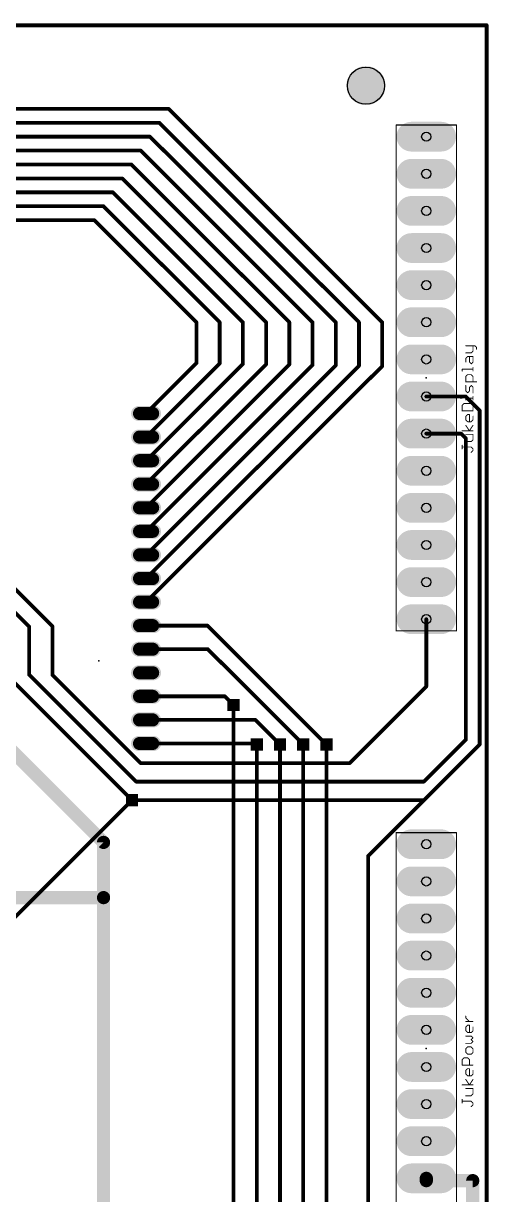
# Model space of a CAD drawing. Extents: x -67 to 67, y -99 to 99.
# Drawn here: x 16.9 to 67, y -27.5 to 98.7 of the extents above; entities that cross this region are included whole.
import ezdxf

# ---------------------------------------------------------------- set-up
doc = ezdxf.new("R2010")
doc.units = 0
for name, color, linetype in [('1', 22, 'CONTINUOUS'), ('16', 175, 'CONTINUOUS'), ('17', 82, 'CONTINUOUS'), ('18', 82, 'CONTINUOUS'), ('20', 7, 'CONTINUOUS'), ('21', 253, 'CONTINUOUS'), ('23', 7, 'CONTINUOUS'), ('29', 253, 'CONTINUOUS'), ('30', 253, 'CONTINUOUS'), ('44', 253, 'CONTINUOUS')]:
    doc.layers.add(name, color=color, linetype=linetype)

# ---------------------------------------------------------------- blocks, each defined once
blk = doc.blocks.new('LONGP100')
at = {"const_width": 1}
blk.add_lwpolyline([(-0.5, 0), (0.5, 0)], dxfattribs=at)
at = {"const_width": 0.5}
for points in [[(-0.5, 0.25, 1), (-0.5, -0.25)], [(0.5, -0.25, 1), (0.5, 0.25)]]:
    blk.add_lwpolyline(points, format="xyb", dxfattribs=at)
blk = doc.blocks.new('SQUAREV')
blk.add_solid([(-0.5, -0.5), (0.5, -0.5), (-0.5, 0.5), (0.5, 0.5)])

msp = doc.modelspace()

# ---------------------------------------------------------------- linework, layer by layer
at = {"layer": '1', "const_width": 0.4064}
for points in [[(39.5, 25.25), (39.5, -72.25)], [(42, 21), (42, -68)], [(44.5, 21), (44.5, -58.5)], [(47, 21), (47, -57)], [(49.5, 21), (49.5, -55.5)], [(13.81, 0.24), (28.57, 15)]]:
    msp.add_lwpolyline(points, dxfattribs=at)
at = {"layer": '1', "const_width": 0.2032}
for points in [[(39.6016, 25.25, 1), (39.3984, 25.25)], [(42.1016, 21, 1), (41.8984, 21)], [(44.6016, 21, 1), (44.3984, 21)], [(47.1016, 21, 1), (46.8984, 21)], [(49.6016, 21, 1), (49.3984, 21)], [(28.6418, 14.9282, 1), (28.4982, 15.0718)]]:
    msp.add_lwpolyline(points, format="xyb", dxfattribs=at)
at = {"layer": '16'}
for points, const_width in [([(-66.75, 98.5), (66.75, 98.5)], 0.4064), ([(-66.75, 98.5), (66.75, 98.5)], 0.4064), ([(66.75, 98.5), (66.75, -98.5)], 0.4064), ([(66.75, 98.5), (66.75, -98.5)], 0.4064), ([(-35, 89.5), (32.5, 89.5)], 0.4064), ([(32.5, 89.5), (55.5, 66.5)], 0.4064), ([(-35, 88), (31.5, 88)], 0.4064), ([(31.5, 88), (53, 66.5)], 0.4064), ([(-35, 86.5), (30.5, 86.5)], 0.4064), ([(30.5, 86.5), (50.5, 66.5)], 0.4064), ([(-35, 85), (29.5, 85)], 0.4064), ([(29.5, 85), (48, 66.5)], 0.4064), ([(-35, 83.5), (28.5, 83.5)], 0.4064), ([(28.5, 83.5), (45.5, 66.5)], 0.4064), ([(-35, 82), (27.5, 82)], 0.4064), ([(27.5, 82), (43, 66.5)], 0.4064), ([(-35, 80.5), (26.5, 80.5)], 0.4064), ([(26.5, 80.5), (40.5, 66.5)], 0.4064), ([(-35, 79), (25.5, 79)], 0.4064), ([(25.5, 79), (38, 66.5)], 0.4064), ([(-35, 77.5), (24.5, 77.5)], 0.4064), ([(24.5, 77.5), (35.5, 66.5)], 0.4064), ([(35.5, 66.5), (35.5, 62.09)], 0.4064), ([(38, 66.5), (38, 62.05)], 0.4064), ([(40.5, 66.5), (40.5, 62.01)], 0.4064), ([(43, 66.5), (43, 61.97)], 0.4064), ([(45.5, 66.5), (45.5, 61.93)], 0.4064), ([(48, 66.5), (48, 61.89)], 0.4064), ([(50.5, 66.5), (50.5, 61.85)], 0.4064), ([(53, 66.5), (53, 61.81)], 0.4064), ([(55.5, 66.5), (55.5, 61.77)], 0.4064), ([(35.5, 62.09), (30.08, 56.67)], 0.4064), ([(38, 62.05), (30.08, 54.13)], 0.4064), ([(40.5, 62.01), (30.08, 51.59)], 0.4064), ([(43, 61.97), (30.08, 49.05)], 0.4064), ([(45.5, 61.93), (30.08, 46.51)], 0.4064), ([(48, 61.89), (30.08, 43.97)], 0.4064), ([(50.5, 61.85), (30.08, 41.43)], 0.4064), ([(53, 61.81), (30.08, 38.89)], 0.4064), ([(55.5, 61.77), (30.08, 36.35)], 0.4064), ([(60.25, 58.5), (64.5, 58.5)], 0.4064), ([(64.5, 58.5), (66, 57)], 0.4064), ([(66, 57), (66, 21)], 0.4064), ([(60.25, 54.5), (64, 54.5)], 0.4064), ([(64, 54.5), (64.5, 54)], 0.4064), ([(64.5, 54), (64.5, 21.5)], 0.4064), ([(20, 33.73), (14.84, 38.89)], 0.4064), ([(17.5, 33.69), (14.84, 36.35)], 0.4064), ([(60.25, 27.25), (60.25, 34.5)], 0.4064), ([(17.5, 28.5), (17.5, 33.69)], 0.4064), ([(20, 28.5), (20, 33.73)], 0.4064), ([(30.08, 33.81), (36.69, 33.81)], 0.4064), ([(36.69, 33.81), (49.5, 21)], 0.4064), ([(30.08, 31.27), (36.73, 31.27)], 0.4064), ([(36.73, 31.27), (47, 21)], 0.4064), ([(28.57, 15), (14.84, 28.73)], 0.4064), ([(29, 17), (17.5, 28.5)], 0.4064), ([(29.5, 19), (20, 28.5)], 0.4064), ([(52, 19), (60.25, 27.25)], 0.4064), ([(30.08, 26.19), (38.56, 26.19)], 0.4064), ([(38.56, 26.19), (39.5, 25.25)], 0.4064), ([(30.08, 23.65), (41.85, 23.65)], 0.4064), ([(41.85, 23.65), (44.5, 21)], 0.4064), ([(25.5, 10.45), (14.84, 21.11)], 1.4224), ([(64.5, 21.5), (60, 17)], 0.4064), ([(30.08, 21.11), (41.89, 21.11)], 0.4064), ([(41.89, 21.11), (42, 21)], 0.4064), ([(66, 21), (60, 15)], 0.4064), ([(29.5, 19), (52, 19)], 0.4064), ([(60, 17), (29, 17)], 0.4064), ([(60, 15), (28.57, 15)], 0.4064), ([(60, 15), (54, 9)], 0.4064), ([(25.5, 4.5), (25.5, 10.45)], 1.4224), ([(54, 9), (54, -35)], 0.4064), ([(9, 4.5), (25.5, 4.5)], 1.4224), ([(25.5, -81.3), (25.5, 4.5)], 1.4224), ([(60.25, -26), (60.25, -25.75)], 1.4224), ([(65.25, -26), (60.25, -26)], 1.4224), ([(65.25, -95.75), (65.25, -26)], 1.4224)]:
    msp.add_lwpolyline(points, dxfattribs=dict(at, const_width=const_width))
for points, const_width in [([(66.8516, 98.5, 1), (66.6484, 98.5)], 0.2032), ([(66.8516, 98.5, 1), (66.6484, 98.5)], 0.2032), ([(66.75, 98.3984, 1), (66.75, 98.6016)], 0.2032), ([(66.75, 98.3984, 1), (66.75, 98.6016)], 0.2032), ([(32.5718, 89.5718, 1), (32.4282, 89.4282)], 0.2032), ([(32.5, 89.3984, 1), (32.5, 89.6016)], 0.2032), ([(31.5718, 88.0718, 1), (31.4282, 87.9282)], 0.2032), ([(31.5, 87.8984, 1), (31.5, 88.1016)], 0.2032), ([(30.5718, 86.5718, 1), (30.4282, 86.4282)], 0.2032), ([(30.5, 86.3984, 1), (30.5, 86.6016)], 0.2032), ([(29.5718, 85.0718, 1), (29.4282, 84.9282)], 0.2032), ([(29.5, 84.8984, 1), (29.5, 85.1016)], 0.2032), ([(28.5718, 83.5718, 1), (28.4282, 83.4282)], 0.2032), ([(28.5, 83.3984, 1), (28.5, 83.6016)], 0.2032), ([(27.5718, 82.0718, 1), (27.4282, 81.9282)], 0.2032), ([(27.5, 81.8984, 1), (27.5, 82.1016)], 0.2032), ([(26.5718, 80.5718, 1), (26.4282, 80.4282)], 0.2032), ([(26.5, 80.3984, 1), (26.5, 80.6016)], 0.2032), ([(25.5718, 79.0718, 1), (25.4282, 78.9282)], 0.2032), ([(25.5, 78.8984, 1), (25.5, 79.1016)], 0.2032), ([(24.5718, 77.5718, 1), (24.4282, 77.4282)], 0.2032), ([(24.5, 77.3984, 1), (24.5, 77.6016)], 0.2032), ([(35.6016, 66.5, 1), (35.3984, 66.5)], 0.2032), ([(35.4282, 66.4282, 1), (35.5718, 66.5718)], 0.2032), ([(38.1016, 66.5, 1), (37.8984, 66.5)], 0.2032), ([(37.9282, 66.4282, 1), (38.0718, 66.5718)], 0.2032), ([(40.6016, 66.5, 1), (40.3984, 66.5)], 0.2032), ([(40.4282, 66.4282, 1), (40.5718, 66.5718)], 0.2032), ([(43.1016, 66.5, 1), (42.8984, 66.5)], 0.2032), ([(42.9282, 66.4282, 1), (43.0718, 66.5718)], 0.2032), ([(45.6016, 66.5, 1), (45.3984, 66.5)], 0.2032), ([(45.4282, 66.4282, 1), (45.5718, 66.5718)], 0.2032), ([(48.1016, 66.5, 1), (47.8984, 66.5)], 0.2032), ([(47.9282, 66.4282, 1), (48.0718, 66.5718)], 0.2032), ([(50.6016, 66.5, 1), (50.3984, 66.5)], 0.2032), ([(50.4282, 66.4282, 1), (50.5718, 66.5718)], 0.2032), ([(53.1016, 66.5, 1), (52.8984, 66.5)], 0.2032), ([(52.9282, 66.4282, 1), (53.0718, 66.5718)], 0.2032), ([(55.6016, 66.5, 1), (55.3984, 66.5)], 0.2032), ([(55.4282, 66.4282, 1), (55.5718, 66.5718)], 0.2032), ([(35.3984, 62.09, 1), (35.6016, 62.09)], 0.2032), ([(35.5718, 62.0182, 1), (35.4282, 62.1618)], 0.2032), ([(37.8984, 62.05, 1), (38.1016, 62.05)], 0.2032), ([(38.0718, 61.9782, 1), (37.9282, 62.1218)], 0.2032), ([(40.3984, 62.01, 1), (40.6016, 62.01)], 0.2032), ([(40.5718, 61.9382, 1), (40.4282, 62.0818)], 0.2032), ([(42.8984, 61.97, 1), (43.1016, 61.97)], 0.2032), ([(43.0718, 61.8982, 1), (42.9282, 62.0418)], 0.2032), ([(45.3984, 61.93, 1), (45.6016, 61.93)], 0.2032), ([(45.5718, 61.8582, 1), (45.4282, 62.0018)], 0.2032), ([(47.8984, 61.89, 1), (48.1016, 61.89)], 0.2032), ([(48.0718, 61.8182, 1), (47.9282, 61.9618)], 0.2032), ([(50.3984, 61.85, 1), (50.6016, 61.85)], 0.2032), ([(50.5718, 61.7782, 1), (50.4282, 61.9218)], 0.2032), ([(52.8984, 61.81, 1), (53.1016, 61.81)], 0.2032), ([(53.0718, 61.7382, 1), (52.9282, 61.8818)], 0.2032), ([(55.3984, 61.77, 1), (55.6016, 61.77)], 0.2032), ([(55.5718, 61.6982, 1), (55.4282, 61.8418)], 0.2032), ([(60.25, 58.6016, 1), (60.25, 58.3984)], 0.2032), ([(64.5718, 58.5718, 1), (64.4282, 58.4282)], 0.2032), ([(64.5, 58.3984, 1), (64.5, 58.6016)], 0.2032), ([(30.0082, 56.7418, 1), (30.1518, 56.5982)], 0.2032), ([(66.1016, 57, 1), (65.8984, 57)], 0.2032), ([(65.9282, 56.9282, 1), (66.0718, 57.0718)], 0.2032), ([(30.0082, 54.2018, 1), (30.1518, 54.0582)], 0.2032), ([(60.25, 54.6016, 1), (60.25, 54.3984)], 0.2032), ([(64.0718, 54.5718, 1), (63.9282, 54.4282)], 0.2032), ([(64, 54.3984, 1), (64, 54.6016)], 0.2032), ([(64.6016, 54, 1), (64.3984, 54)], 0.2032), ([(64.4282, 53.9282, 1), (64.5718, 54.0718)], 0.2032), ([(30.0082, 51.6618, 1), (30.1518, 51.5182)], 0.2032), ([(30.0082, 49.1218, 1), (30.1518, 48.9782)], 0.2032), ([(30.0082, 46.5818, 1), (30.1518, 46.4382)], 0.2032), ([(30.0082, 44.0418, 1), (30.1518, 43.8982)], 0.2032), ([(30.0082, 41.5018, 1), (30.1518, 41.3582)], 0.2032), ([(30.0082, 38.9618, 1), (30.1518, 38.8182)], 0.2032), ([(30.0082, 36.4218, 1), (30.1518, 36.2782)], 0.2032), ([(60.3516, 34.5, 1), (60.1484, 34.5)], 0.2032), ([(17.6016, 33.69, 1), (17.3984, 33.69)], 0.2032), ([(17.4282, 33.6182, 1), (17.5718, 33.7618)], 0.2032), ([(20.1016, 33.73, 1), (19.8984, 33.73)], 0.2032), ([(19.9282, 33.6582, 1), (20.0718, 33.8018)], 0.2032), ([(30.08, 33.9116, 1), (30.08, 33.7084)], 0.2032), ([(36.7618, 33.8818, 1), (36.6182, 33.7382)], 0.2032), ([(36.69, 33.7084, 1), (36.69, 33.9116)], 0.2032), ([(30.08, 31.3716, 1), (30.08, 31.1684)], 0.2032), ([(36.8018, 31.3418, 1), (36.6582, 31.1982)], 0.2032), ([(36.73, 31.1684, 1), (36.73, 31.3716)], 0.2032), ([(17.3984, 28.5, 1), (17.6016, 28.5)], 0.2032), ([(17.5718, 28.5718, 1), (17.4282, 28.4282)], 0.2032), ([(19.8984, 28.5, 1), (20.1016, 28.5)], 0.2032), ([(20.0718, 28.5718, 1), (19.9282, 28.4282)], 0.2032), ([(60.1484, 27.25, 1), (60.3516, 27.25)], 0.2032), ([(60.3218, 27.1782, 1), (60.1782, 27.3218)], 0.2032), ([(30.08, 26.2916, 1), (30.08, 26.0884)], 0.2032), ([(38.6318, 26.2618, 1), (38.4882, 26.1182)], 0.2032), ([(38.56, 26.0884, 1), (38.56, 26.2916)], 0.2032), ([(39.4282, 25.1782, 1), (39.5718, 25.3218)], 0.2032), ([(30.08, 23.7516, 1), (30.08, 23.5484)], 0.2032), ([(41.9218, 23.7218, 1), (41.7782, 23.5782)], 0.2032), ([(41.85, 23.5484, 1), (41.85, 23.7516)], 0.2032), ([(64.3984, 21.5, 1), (64.6016, 21.5)], 0.2032), ([(64.5718, 21.4282, 1), (64.4282, 21.5718)], 0.2032), ([(30.08, 21.2116, 1), (30.08, 21.0084)], 0.2032), ([(41.9618, 21.1818, 1), (41.8182, 21.0382)], 0.2032), ([(41.89, 21.0084, 1), (41.89, 21.2116)], 0.2032), ([(41.9282, 20.9282, 1), (42.0718, 21.0718)], 0.2032), ([(44.4282, 20.9282, 1), (44.5718, 21.0718)], 0.2032), ([(46.9282, 20.9282, 1), (47.0718, 21.0718)], 0.2032), ([(49.4282, 20.9282, 1), (49.5718, 21.0718)], 0.2032), ([(65.8984, 21, 1), (66.1016, 21)], 0.2032), ([(66.0718, 20.9282, 1), (65.9282, 21.0718)], 0.2032), ([(29.5, 19.1016, 1), (29.5, 18.8984)], 0.2032), ([(29.4282, 18.9282, 1), (29.5718, 19.0718)], 0.2032), ([(51.9282, 19.0718, 1), (52.0718, 18.9282)], 0.2032), ([(52, 18.8984, 1), (52, 19.1016)], 0.2032), ([(29, 17.1016, 1), (29, 16.8984)], 0.2032), ([(28.9282, 16.9282, 1), (29.0718, 17.0718)], 0.2032), ([(59.9282, 17.0718, 1), (60.0718, 16.9282)], 0.2032), ([(60, 16.8984, 1), (60, 17.1016)], 0.2032), ([(28.57, 15.1016, 1), (28.57, 14.8984)], 0.2032), ([(28.4982, 14.9282, 1), (28.6418, 15.0718)], 0.2032), ([(59.9282, 15.0718, 1), (60.0718, 14.9282)], 0.2032), ([(60.0718, 14.9282, 1), (59.9282, 15.0718)], 0.2032), ([(60, 14.8984, 1), (60, 15.1016)], 0.2032), ([(25.8556, 10.45, 1), (25.1444, 10.45)], 0.7112), ([(25.2486, 10.1986, 1), (25.7514, 10.7014)], 0.7112), ([(54.1016, 9, 1), (53.8984, 9)], 0.2032), ([(53.9282, 9.0718, 1), (54.0718, 8.9282)], 0.2032), ([(25.8556, 4.5, 1), (25.1444, 4.5)], 0.7112), ([(25.5, 4.1444, 1), (25.5, 4.8556)], 0.7112), ([(25.1444, 4.5, 1), (25.8556, 4.5)], 0.7112), ([(60.6056, -25.75, 1), (59.8944, -25.75)], 0.7112), ([(60.25, -25.6444, 1), (60.25, -26.3556)], 0.7112), ([(59.8944, -26, 1), (60.6056, -26)], 0.7112), ([(65.6056, -26, 1), (64.8944, -26)], 0.7112), ([(65.25, -26.3556, 1), (65.25, -25.6444)], 0.7112)]:
    msp.add_lwpolyline(points, format="xyb", dxfattribs=dict(at, const_width=const_width))
at = {"layer": '20', "const_width": 0.4064}
for points in [[(66.75, 98.5), (-66.75, 98.5)], [(66.75, -98.5), (66.75, 98.5)]]:
    msp.add_lwpolyline(points, dxfattribs=at)
at = {"layer": '20', "const_width": 0.2032}
for points in [[(66.8516, 98.5, 1), (66.6484, 98.5)], [(66.75, 98.3984, 1), (66.75, 98.6016)]]:
    msp.add_lwpolyline(points, format="xyb", dxfattribs=at)
at = {"layer": '20'}
msp.add_circle((53.75, 92), 2, dxfattribs=at)
at = {"layer": '21'}
for points, const_width in [([(57, 87.7818, 1), (57, 87.7182)], 0.0635), ([(57.0318, 87.75, 1), (56.9682, 87.75)], 0.0635), ([(63.5318, 87.75, 1), (63.4682, 87.75)], 0.0635), ([(63.5, 87.7182, 1), (63.5, 87.7818)], 0.0635), ([(64.4996, 63.9964, 1), (64.4996, 63.9456)], 0.0508), ([(64.4996, 63.2168, 1), (64.4996, 63.166)], 0.0508), ([(65.0663, 63.2093, 1), (65.1023, 63.1734)], 0.0508), ([(65.0843, 63.166, 1), (65.0843, 63.2168)], 0.0508), ([(65.3046, 63.971, 1), (65.2538, 63.971)], 0.0508), ([(65.2538, 63.3863, 1), (65.3046, 63.3863)], 0.0508), ([(65.2972, 63.3683, 1), (65.2612, 63.4042)], 0.0508), ([(65.4921, 63.9889, 1), (65.4561, 63.953)], 0.0508), ([(65.4741, 63.9456, 1), (65.4741, 63.9964)], 0.0508), ([(65.6944, 63.7761, 1), (65.6436, 63.7761)], 0.0508), ([(65.6436, 63.5812, 1), (65.6944, 63.5812)], 0.0508), ([(65.651, 63.7581, 1), (65.687, 63.794)], 0.0508), ([(64.525, 62.6067, 1), (64.4742, 62.6067)], 0.0508), ([(64.4816, 62.6246, 1), (64.5176, 62.5887)], 0.0508), ([(64.4742, 62.2169, 1), (64.525, 62.2169)], 0.0508), ([(64.6945, 62.827, 1), (64.6945, 62.7762)], 0.0508), ([(64.7125, 62.7836, 1), (64.6765, 62.8195)], 0.0508), ([(64.9148, 62.8016, 1), (64.864, 62.8016)], 0.0508), ([(64.9074, 62.2348, 1), (64.8714, 62.1989)], 0.0508), ([(64.864, 62.2169, 1), (64.9148, 62.2169)], 0.0508), ([(65.0663, 62.0399, 1), (65.1023, 62.004)], 0.0508), ([(65.0663, 62.004, 1), (65.1023, 62.0399)], 0.0508), ([(65.3046, 62.8016, 1), (65.2538, 62.8016)], 0.0508), ([(65.2538, 62.2169, 1), (65.3046, 62.2169)], 0.0508), ([(65.2972, 62.1989, 1), (65.2612, 62.2348)], 0.0508), ([(65.2792, 62.7762, 1), (65.2792, 62.827)], 0.0508), ([(64.1352, 61.4373, 1), (64.0844, 61.4373)], 0.0508), ([(64.1098, 61.4627, 1), (64.1098, 61.4119)], 0.0508), ([(64.0844, 61.2424, 1), (64.1352, 61.2424)], 0.0508), ([(64.525, 60.6577, 1), (64.4742, 60.6577)], 0.0508), ([(64.4816, 60.6756, 1), (64.5176, 60.6397)], 0.0508), ([(64.6945, 60.878, 1), (64.6945, 60.8272)], 0.0508), ([(64.7125, 60.8346, 1), (64.6765, 60.8705)], 0.0508), ([(65.1023, 60.8705, 1), (65.0663, 60.8346)], 0.0508), ([(65.0843, 60.8272, 1), (65.0843, 60.878)], 0.0508), ([(65.3046, 61.6322, 1), (65.2538, 61.6322)], 0.0508), ([(65.2538, 61.2424, 1), (65.3046, 61.2424)], 0.0508), ([(65.3046, 60.6577, 1), (65.2538, 60.6577)], 0.0508), ([(65.2612, 60.6397, 1), (65.2972, 60.6756)], 0.0508), ([(65.2792, 61.4119, 1), (65.2792, 61.4627)], 0.0508), ([(57.0318, 60.5, 1), (56.9682, 60.5)], 0.0635), ([(56.9682, 60.5, 1), (57.0318, 60.5)], 0.0635), ([(63.5318, 60.5, 1), (63.4682, 60.5)], 0.0635), ([(63.4682, 60.5, 1), (63.5318, 60.5)], 0.0635), ([(64.4996, 60.0984, 1), (64.4996, 60.0476)], 0.0508), ([(64.4742, 60.073, 1), (64.525, 60.073)], 0.0508), ([(64.525, 59.6832, 1), (64.4742, 59.6832)], 0.0508), ([(64.9148, 59.4883, 1), (64.864, 59.4883)], 0.0508), ([(64.8714, 59.5062, 1), (64.9074, 59.4703)], 0.0508), ([(65.1023, 59.7011, 1), (65.0663, 59.6652)], 0.0508), ([(65.1023, 59.6652, 1), (65.0663, 59.7011)], 0.0508), ([(65.2538, 60.073, 1), (65.3046, 60.073)], 0.0508), ([(65.3046, 59.4883, 1), (65.2538, 59.4883)], 0.0508), ([(65.2612, 59.4703, 1), (65.2972, 59.5062)], 0.0508), ([(65.669, 60.0476, 1), (65.669, 60.0984)], 0.0508), ([(63.9149, 58.3443, 1), (63.9149, 58.2935)], 0.0508), ([(64.1098, 58.2935, 1), (64.1098, 58.3443)], 0.0508), ([(64.5176, 59.1164, 1), (64.4816, 59.0805)], 0.0508), ([(64.4742, 59.0985, 1), (64.525, 59.0985)], 0.0508), ([(64.525, 58.3189, 1), (64.4742, 58.3189)], 0.0508), ([(64.4996, 58.3443, 1), (64.4996, 58.2935)], 0.0508), ([(64.4742, 58.124, 1), (64.525, 58.124)], 0.0508), ([(64.6765, 58.9215, 1), (64.7125, 58.8856)], 0.0508), ([(64.6765, 58.8856, 1), (64.7125, 58.9215)], 0.0508), ([(64.864, 59.0985, 1), (64.9148, 59.0985)], 0.0508), ([(64.9074, 59.0805, 1), (64.8714, 59.1164)], 0.0508), ([(65.2538, 58.9036, 1), (65.3046, 58.9036)], 0.0508), ([(65.3046, 58.5138, 1), (65.2538, 58.5138)], 0.0508), ([(65.2538, 58.124, 1), (65.3046, 58.124)], 0.0508), ([(65.2792, 58.2935, 1), (65.2792, 58.3443)], 0.0508), ([(64.0918, 57.5573, 1), (64.1278, 57.5213)], 0.0508), ([(64.1352, 57.5393, 1), (64.0844, 57.5393)], 0.0508), ([(64.1098, 56.98, 1), (64.1098, 56.9292)], 0.0508), ([(64.0844, 56.9546, 1), (64.1352, 56.9546)], 0.0508), ([(64.3047, 57.7596, 1), (64.3047, 57.7088)], 0.0508), ([(64.3227, 57.7162, 1), (64.2867, 57.7522)], 0.0508), ([(65.1023, 57.7522, 1), (65.0663, 57.7162)], 0.0508), ([(65.0843, 57.7088, 1), (65.0843, 57.7596)], 0.0508), ([(65.3046, 57.5393, 1), (65.2538, 57.5393)], 0.0508), ([(65.2538, 56.9546, 1), (65.3046, 56.9546)], 0.0508), ([(65.2612, 57.5213, 1), (65.2972, 57.5573)], 0.0508), ([(65.2792, 56.9292, 1), (65.2792, 56.98)], 0.0508), ([(64.4816, 56.3879, 1), (64.5176, 56.3519)], 0.0508), ([(64.5176, 55.9981, 1), (64.4816, 55.9621)], 0.0508), ([(64.525, 56.3699, 1), (64.4742, 56.3699)], 0.0508), ([(64.4742, 55.9801, 1), (64.525, 55.9801)], 0.0508), ([(64.6945, 56.5902, 1), (64.6945, 56.5394)], 0.0508), ([(64.6945, 55.8106, 1), (64.6945, 55.7598)], 0.0508), ([(64.7125, 56.5468, 1), (64.6765, 56.5828)], 0.0508), ([(64.6765, 55.7672, 1), (64.7125, 55.8032)], 0.0508), ([(64.9148, 56.5648, 1), (64.864, 56.5648)], 0.0508), ([(64.864, 55.7852, 1), (64.9148, 55.7852)], 0.0508), ([(64.8894, 56.5394, 1), (64.8894, 56.5902)], 0.0508), ([(65.0663, 55.8032, 1), (65.1023, 55.7672)], 0.0508), ([(65.0843, 55.7598, 1), (65.0843, 55.8106)], 0.0508), ([(65.3046, 56.3699, 1), (65.2538, 56.3699)], 0.0508), ([(65.2538, 55.9801, 1), (65.3046, 55.9801)], 0.0508), ([(65.2972, 55.9621, 1), (65.2612, 55.9981)], 0.0508), ([(64.1098, 54.8361, 1), (64.1098, 54.7853)], 0.0508), ([(64.5207, 55.4095, 1), (64.4785, 55.3813)], 0.0508), ([(64.4996, 54.4463, 1), (64.4996, 54.3955)], 0.0508), ([(64.8683, 54.8248, 1), (64.9105, 54.7966)], 0.0508), ([(64.8683, 54.7966, 1), (64.9105, 54.8248)], 0.0508), ([(65.3046, 54.4209, 1), (65.2538, 54.4209)], 0.0508), ([(65.3003, 55.3813, 1), (65.2581, 55.4095)], 0.0508), ([(65.2792, 54.7853, 1), (65.2792, 54.8361)], 0.0508), ([(65.2792, 54.3955, 1), (65.2792, 54.4463)], 0.0508), ([(64.1352, 53.2515, 1), (64.0844, 53.2515)], 0.0508), ([(64.1098, 53.082, 1), (64.1098, 53.0312)], 0.0508), ([(64.4996, 53.6667, 1), (64.4996, 53.6159)], 0.0508), ([(65.0663, 53.6593, 1), (65.1023, 53.6233)], 0.0508), ([(65.1023, 53.0746, 1), (65.0663, 53.0386)], 0.0508), ([(65.0843, 53.6159, 1), (65.0843, 53.6667)], 0.0508), ([(65.0843, 53.0312, 1), (65.0843, 53.082)], 0.0508), ([(65.2538, 53.8362, 1), (65.3046, 53.8362)], 0.0508), ([(65.2972, 53.8182, 1), (65.2612, 53.8542)], 0.0508), ([(64.0844, 52.8617, 1), (64.1352, 52.8617)], 0.0508), ([(65.0663, 52.4899, 1), (65.1023, 52.4539)], 0.0508), ([(65.3046, 52.8617, 1), (65.2538, 52.8617)], 0.0508), ([(65.2538, 52.6668, 1), (65.3046, 52.6668)], 0.0508), ([(65.2612, 52.8437, 1), (65.2972, 52.8797)], 0.0508), ([(65.2972, 52.6488, 1), (65.2612, 52.6848)], 0.0508), ([(57, 33.2818, 1), (57, 33.2182)], 0.0635), ([(56.9682, 33.25, 1), (57.0318, 33.25)], 0.0635), ([(63.4682, 33.25, 1), (63.5318, 33.25)], 0.0635), ([(63.5, 33.2182, 1), (63.5, 33.2818)], 0.0635), ([(57, 11.5318, 1), (57, 11.4682)], 0.0635), ([(57.0318, 11.5, 1), (56.9682, 11.5)], 0.0635), ([(63.5318, 11.5, 1), (63.4682, 11.5)], 0.0635), ([(63.5, 11.4682, 1), (63.5, 11.5318)], 0.0635), ([(64.525, -8.279, 1), (64.4742, -8.279)], 0.0508), ([(64.5176, -8.456, 1), (64.4816, -8.4919)], 0.0508), ([(64.4742, -8.4739, 1), (64.525, -8.4739)], 0.0508), ([(64.4996, -8.8383, 1), (64.4996, -8.8891)], 0.0508), ([(64.8714, -8.8817, 1), (64.9074, -8.8458)], 0.0508), ([(65.2792, -8.8891, 1), (65.2792, -8.8383)], 0.0508), ([(64.525, -9.4484, 1), (64.4742, -9.4484)], 0.0508), ([(64.4816, -9.4305, 1), (64.5176, -9.4664)], 0.0508), ([(64.5176, -9.8203, 1), (64.4816, -9.8562)], 0.0508), ([(64.4742, -9.8382, 1), (64.525, -9.8382)], 0.0508), ([(64.6945, -9.2281, 1), (64.6945, -9.2789)], 0.0508), ([(64.6945, -10.0077, 1), (64.6945, -10.0585)], 0.0508), ([(64.7125, -9.2715, 1), (64.6765, -9.2356)], 0.0508), ([(64.6765, -10.0511, 1), (64.7125, -10.0152)], 0.0508), ([(64.9148, -9.2535, 1), (64.864, -9.2535)], 0.0508), ([(64.864, -10.0331, 1), (64.9148, -10.0331)], 0.0508), ([(64.8894, -9.2789, 1), (64.8894, -9.2281)], 0.0508), ([(65.0663, -10.0152, 1), (65.1023, -10.0511)], 0.0508), ([(65.0843, -10.0585, 1), (65.0843, -10.0077)], 0.0508), ([(65.3046, -9.4484, 1), (65.2538, -9.4484)], 0.0508), ([(65.2538, -9.8382, 1), (65.3046, -9.8382)], 0.0508), ([(65.2972, -9.8562, 1), (65.2612, -9.8203)], 0.0508), ([(64.4996, -10.3975, 1), (64.4996, -10.4483)], 0.0508), ([(64.4996, -11.1771, 1), (64.4996, -11.2279)], 0.0508), ([(65.1023, -10.405, 1), (65.0663, -10.4409)], 0.0508), ([(65.1023, -10.7948, 1), (65.0663, -10.8307)], 0.0508), ([(65.0663, -10.7948, 1), (65.1023, -10.8307)], 0.0508), ([(65.0663, -11.1846, 1), (65.1023, -11.2205)], 0.0508), ([(65.0843, -10.4483, 1), (65.0843, -10.3975)], 0.0508), ([(65.0843, -11.2279, 1), (65.0843, -11.1771)], 0.0508), ([(65.2972, -10.6358, 1), (65.2612, -10.5999)], 0.0508), ([(65.2612, -10.6358, 1), (65.2972, -10.5999)], 0.0508), ([(65.2972, -11.0256, 1), (65.2612, -10.9897)], 0.0508), ([(65.2612, -11.0256, 1), (65.2972, -10.9897)], 0.0508), ([(64.525, -11.7872, 1), (64.4742, -11.7872)], 0.0508), ([(64.4816, -11.7693, 1), (64.5176, -11.8052)], 0.0508), ([(64.5176, -12.1591, 1), (64.4816, -12.195)], 0.0508), ([(64.4742, -12.177, 1), (64.525, -12.177)], 0.0508), ([(64.6945, -11.5669, 1), (64.6945, -11.6177)], 0.0508), ([(64.6945, -12.3465, 1), (64.6945, -12.3973)], 0.0508), ([(64.7125, -11.6103, 1), (64.6765, -11.5744)], 0.0508), ([(64.6765, -12.3899, 1), (64.7125, -12.3539)], 0.0508), ([(65.0663, -12.3539, 1), (65.1023, -12.3899)], 0.0508), ([(65.1023, -11.5744, 1), (65.0663, -11.6103)], 0.0508), ([(65.0843, -11.6177, 1), (65.0843, -11.5669)], 0.0508), ([(65.0843, -12.3973, 1), (65.0843, -12.3465)], 0.0508), ([(65.3046, -11.7872, 1), (65.2538, -11.7872)], 0.0508), ([(65.2538, -12.177, 1), (65.3046, -12.177)], 0.0508), ([(65.2612, -11.8052, 1), (65.2972, -11.7693)], 0.0508), ([(65.2972, -12.195, 1), (65.2612, -12.1591)], 0.0508), ([(64.0918, -12.9386, 1), (64.1278, -12.9746)], 0.0508), ([(64.1352, -12.9566, 1), (64.0844, -12.9566)], 0.0508), ([(64.1098, -13.5159, 1), (64.1098, -13.5667)], 0.0508), ([(64.0844, -13.5413, 1), (64.1352, -13.5413)], 0.0508), ([(64.3047, -12.7363, 1), (64.3047, -12.7871)], 0.0508), ([(64.3227, -12.7797, 1), (64.2867, -12.7437)], 0.0508), ([(64.7125, -12.7437, 1), (64.6765, -12.7797)], 0.0508), ([(64.6945, -13.9057, 1), (64.6945, -13.9565)], 0.0508), ([(64.7125, -13.9491, 1), (64.6765, -13.9131)], 0.0508), ([(64.6945, -12.7871, 1), (64.6945, -12.7363)], 0.0508), ([(64.9148, -12.9566, 1), (64.864, -12.9566)], 0.0508), ([(64.864, -13.5413, 1), (64.9148, -13.5413)], 0.0508), ([(64.9148, -13.9311, 1), (64.864, -13.9311)], 0.0508), ([(64.8714, -12.9746, 1), (64.9074, -12.9386)], 0.0508), ([(64.8894, -13.9565, 1), (64.8894, -13.9057)], 0.0508), ([(65.2792, -13.5667, 1), (65.2792, -13.5159)], 0.0508), ([(64.4816, -14.108, 1), (64.5176, -14.144)], 0.0508), ([(64.5176, -14.4978, 1), (64.4816, -14.5338)], 0.0508), ([(64.525, -14.126, 1), (64.4742, -14.126)], 0.0508), ([(64.4742, -14.5158, 1), (64.525, -14.5158)], 0.0508), ([(64.5207, -15.0864, 1), (64.4785, -15.1146)], 0.0508), ([(64.6945, -14.6853, 1), (64.6945, -14.7361)], 0.0508), ([(64.6765, -14.7287, 1), (64.7125, -14.6927)], 0.0508), ([(64.864, -14.7107, 1), (64.9148, -14.7107)], 0.0508), ([(65.0663, -14.6927, 1), (65.1023, -14.7287)], 0.0508), ([(65.0843, -14.7361, 1), (65.0843, -14.6853)], 0.0508), ([(65.3046, -14.126, 1), (65.2538, -14.126)], 0.0508), ([(65.2538, -14.5158, 1), (65.3046, -14.5158)], 0.0508), ([(65.3003, -15.1146, 1), (65.2581, -15.0864)], 0.0508), ([(65.2972, -14.5338, 1), (65.2612, -14.4978)], 0.0508), ([(64.1098, -15.6598, 1), (64.1098, -15.7106)], 0.0508), ([(64.4996, -16.0496, 1), (64.4996, -16.1004)], 0.0508), ([(64.8683, -15.6711, 1), (64.9105, -15.6993)], 0.0508), ([(64.8683, -15.6993, 1), (64.9105, -15.6711)], 0.0508), ([(65.3046, -16.075, 1), (65.2538, -16.075)], 0.0508), ([(65.2792, -15.7106, 1), (65.2792, -15.6598)], 0.0508), ([(65.2792, -16.1004, 1), (65.2792, -16.0496)], 0.0508), ([(64.1352, -17.2444, 1), (64.0844, -17.2444)], 0.0508), ([(64.1098, -17.4139, 1), (64.1098, -17.4647)], 0.0508), ([(64.0844, -17.6342, 1), (64.1352, -17.6342)], 0.0508), ([(64.4996, -16.8292, 1), (64.4996, -16.88)], 0.0508), ([(65.0663, -16.8366, 1), (65.1023, -16.8726)], 0.0508), ([(65.1023, -17.4213, 1), (65.0663, -17.4573)], 0.0508), ([(65.0843, -16.88, 1), (65.0843, -16.8292)], 0.0508), ([(65.0843, -17.4647, 1), (65.0843, -17.4139)], 0.0508), ([(65.2538, -16.6597, 1), (65.3046, -16.6597)], 0.0508), ([(65.3046, -17.6342, 1), (65.2538, -17.6342)], 0.0508), ([(65.2972, -16.6777, 1), (65.2612, -16.6417)], 0.0508), ([(65.2612, -17.6522, 1), (65.2972, -17.6162)], 0.0508), ([(65.0663, -18.006, 1), (65.1023, -18.042)], 0.0508), ([(65.2538, -17.8291, 1), (65.3046, -17.8291)], 0.0508), ([(65.2972, -17.8471, 1), (65.2612, -17.8111)], 0.0508)]:
    msp.add_lwpolyline(points, format="xyb", dxfattribs=dict(at, const_width=const_width))
for points, const_width in [([(57, 60.5), (57, 87.75)], 0.127), ([(63.5, 87.75), (57, 87.75)], 0.127), ([(63.5, 60.5), (63.5, 87.75)], 0.127), ([(64.4996, 63.971), (65.4741, 63.971)], 0.1016), ([(64.4996, 63.1914), (65.0843, 63.1914)], 0.1016), ([(65.0843, 63.1914), (65.2792, 63.3863)], 0.1016), ([(65.2792, 63.3863), (65.2792, 63.971)], 0.1016), ([(65.4741, 63.971), (65.669, 63.7761)], 0.1016), ([(65.669, 63.7761), (65.669, 63.5812)], 0.1016), ([(64.4996, 62.6067), (64.6945, 62.8016)], 0.1016), ([(64.4996, 62.2169), (64.4996, 62.6067)], 0.1016), ([(64.6945, 62.8016), (65.2792, 62.8016)], 0.1016), ([(64.8894, 62.2169), (64.8894, 62.8016)], 0.1016), ([(65.0843, 62.022), (64.8894, 62.2169)], 0.1016), ([(65.2792, 62.2169), (65.0843, 62.022)], 0.1016), ([(65.2792, 62.8016), (65.2792, 62.2169)], 0.1016), ([(64.1098, 61.2424), (64.1098, 61.4373)], 0.1016), ([(64.1098, 61.4373), (65.2792, 61.4373)], 0.1016), ([(64.4996, 60.6577), (64.6945, 60.8526)], 0.1016), ([(64.4996, 60.073), (64.4996, 60.6577)], 0.1016), ([(64.6945, 60.8526), (65.0843, 60.8526)], 0.1016), ([(65.0843, 60.8526), (65.2792, 60.6577)], 0.1016), ([(65.2792, 61.2424), (65.2792, 61.6322)], 0.1016), ([(65.2792, 60.6577), (65.2792, 60.073)], 0.1016), ([(57, 60.5), (57, 33.25)], 0.127), ([(63.5, 60.5), (63.5, 33.25)], 0.127), ([(65.669, 60.073), (64.4996, 60.073)], 0.1016), ([(64.4996, 59.0985), (64.4996, 59.6832)], 0.1016), ([(65.0843, 59.6832), (64.8894, 59.4883)], 0.1016), ([(64.8894, 59.4883), (64.8894, 59.0985)], 0.1016), ([(65.2792, 59.4883), (65.0843, 59.6832)], 0.1016), ([(65.2792, 58.9036), (65.2792, 59.4883)], 0.1016), ([(63.9149, 58.3189), (64.1098, 58.3189)], 0.1016), ([(64.6945, 58.9036), (64.4996, 59.0985)], 0.1016), ([(64.4996, 58.124), (64.4996, 58.3189)], 0.1016), ([(64.4996, 58.3189), (65.2792, 58.3189)], 0.1016), ([(64.8894, 59.0985), (64.6945, 58.9036)], 0.1016), ([(65.2792, 58.124), (65.2792, 58.5138)], 0.1016), ([(64.3047, 57.7342), (64.1098, 57.5393)], 0.1016), ([(64.1098, 57.5393), (64.1098, 56.9546)], 0.1016), ([(64.1098, 56.9546), (65.2792, 56.9546)], 0.1016), ([(65.0843, 57.7342), (64.3047, 57.7342)], 0.1016), ([(65.2792, 57.5393), (65.0843, 57.7342)], 0.1016), ([(65.2792, 56.9546), (65.2792, 57.5393)], 0.1016), ([(64.4996, 56.3699), (64.6945, 56.5648)], 0.1016), ([(64.4996, 55.9801), (64.4996, 56.3699)], 0.1016), ([(64.6945, 55.7852), (64.4996, 55.9801)], 0.1016), ([(64.6945, 56.5648), (64.8894, 56.5648)], 0.1016), ([(65.0843, 55.7852), (64.6945, 55.7852)], 0.1016), ([(64.8894, 56.5648), (64.8894, 55.7852)], 0.1016), ([(65.2792, 55.9801), (65.0843, 55.7852)], 0.1016), ([(65.2792, 56.3699), (65.2792, 55.9801)], 0.1016), ([(65.2792, 54.8107), (64.1098, 54.8107)], 0.1016), ([(64.8894, 54.8107), (64.4996, 55.3954)], 0.1016), ([(65.2792, 54.4209), (64.4996, 54.4209)], 0.1016), ([(65.2792, 55.3954), (64.8894, 54.8107)], 0.1016), ([(65.2792, 53.8362), (65.2792, 54.4209)], 0.1016), ([(64.1098, 52.8617), (64.1098, 53.2515)], 0.1016), ([(65.0843, 53.0566), (64.1098, 53.0566)], 0.1016), ([(64.4996, 53.6413), (65.0843, 53.6413)], 0.1016), ([(65.0843, 53.6413), (65.2792, 53.8362)], 0.1016), ([(65.2792, 52.8617), (65.0843, 53.0566)], 0.1016), ([(65.0843, 52.4719), (65.2792, 52.6668)], 0.1016), ([(65.2792, 52.6668), (65.2792, 52.8617)], 0.1016), ([(57, 33.25), (63.5, 33.25)], 0.127), ([(57, -35), (57, 11.5)], 0.127), ([(57, 11.5), (63.5, 11.5)], 0.127), ([(63.5, 11.5), (63.5, -35)], 0.127), ([(64.4996, -8.4739), (64.4996, -8.279)], 0.1016), ([(64.8894, -8.8637), (64.4996, -8.4739)], 0.1016), ([(65.2792, -8.8637), (64.4996, -8.8637)], 0.1016), ([(64.4996, -9.4484), (64.6945, -9.2535)], 0.1016), ([(64.4996, -9.8382), (64.4996, -9.4484)], 0.1016), ([(64.6945, -10.0331), (64.4996, -9.8382)], 0.1016), ([(64.6945, -9.2535), (64.8894, -9.2535)], 0.1016), ([(65.0843, -10.0331), (64.6945, -10.0331)], 0.1016), ([(64.8894, -9.2535), (64.8894, -10.0331)], 0.1016), ([(65.2792, -9.8382), (65.0843, -10.0331)], 0.1016), ([(65.2792, -9.4484), (65.2792, -9.8382)], 0.1016), ([(65.0843, -10.4229), (64.4996, -10.4229)], 0.1016), ([(64.4996, -11.2025), (65.0843, -11.2025)], 0.1016), ([(65.2792, -10.6178), (65.0843, -10.4229)], 0.1016), ([(65.0843, -10.8127), (65.2792, -10.6178)], 0.1016), ([(65.2792, -11.0076), (65.0843, -10.8127)], 0.1016), ([(65.0843, -11.2025), (65.2792, -11.0076)], 0.1016), ([(64.6945, -11.5923), (64.4996, -11.7872)], 0.1016), ([(64.4996, -11.7872), (64.4996, -12.177)], 0.1016), ([(64.4996, -12.177), (64.6945, -12.3719)], 0.1016), ([(65.0843, -11.5923), (64.6945, -11.5923)], 0.1016), ([(64.6945, -12.3719), (65.0843, -12.3719)], 0.1016), ([(65.2792, -11.7872), (65.0843, -11.5923)], 0.1016), ([(65.0843, -12.3719), (65.2792, -12.177)], 0.1016), ([(65.2792, -12.177), (65.2792, -11.7872)], 0.1016), ([(64.1098, -12.9566), (64.3047, -12.7617)], 0.1016), ([(64.1098, -13.5413), (64.1098, -12.9566)], 0.1016), ([(65.2792, -13.5413), (64.1098, -13.5413)], 0.1016), ([(64.3047, -12.7617), (64.6945, -12.7617)], 0.1016), ([(64.4996, -14.126), (64.6945, -13.9311)], 0.1016), ([(64.6945, -12.7617), (64.8894, -12.9566)], 0.1016), ([(64.6945, -13.9311), (64.8894, -13.9311)], 0.1016), ([(64.8894, -12.9566), (64.8894, -13.5413)], 0.1016), ([(64.8894, -13.9311), (64.8894, -14.7107)], 0.1016), ([(64.4996, -14.5158), (64.4996, -14.126)], 0.1016), ([(64.6945, -14.7107), (64.4996, -14.5158)], 0.1016), ([(64.8894, -15.6852), (64.4996, -15.1005)], 0.1016), ([(65.0843, -14.7107), (64.6945, -14.7107)], 0.1016), ([(65.2792, -15.1005), (64.8894, -15.6852)], 0.1016), ([(65.2792, -14.5158), (65.0843, -14.7107)], 0.1016), ([(65.2792, -14.126), (65.2792, -14.5158)], 0.1016), ([(65.2792, -15.6852), (64.1098, -15.6852)], 0.1016), ([(65.2792, -16.075), (64.4996, -16.075)], 0.1016), ([(65.2792, -16.6597), (65.2792, -16.075)], 0.1016), ([(64.1098, -17.6342), (64.1098, -17.2444)], 0.1016), ([(65.0843, -17.4393), (64.1098, -17.4393)], 0.1016), ([(64.4996, -16.8546), (65.0843, -16.8546)], 0.1016), ([(65.0843, -16.8546), (65.2792, -16.6597)], 0.1016), ([(65.2792, -17.6342), (65.0843, -17.4393)], 0.1016), ([(65.2792, -17.8291), (65.2792, -17.6342)], 0.1016), ([(65.0843, -18.024), (65.2792, -17.8291)], 0.1016)]:
    msp.add_lwpolyline(points, dxfattribs=dict(at, const_width=const_width))
at = {"layer": '23'}
for p in [(60.25, 60.5), (25, 30), (60.25, -11.75)]:
    msp.add_point(p, dxfattribs=at)
at = {"layer": '29', "const_width": 2.1016}
msp.add_lwpolyline([(53.75, 90.9492, 1), (53.75, 93.0508, 1), (53.75, 90.9492)], format="xyb", dxfattribs=at)
at = {"layer": '30', "const_width": 2.1016}
msp.add_lwpolyline([(53.75, 90.9492, 1), (53.75, 93.0508, 1), (53.75, 90.9492)], format="xyb", dxfattribs=at)
at = {"layer": '44'}
for centre, radius in [((60.25, 86.5), 0.5), ((60.25, 82.5), 0.5), ((60.25, 78.5), 0.5), ((60.25, 74.5), 0.5), ((60.25, 70.5), 0.5), ((60.25, 66.5), 0.5), ((60.25, 62.5), 0.5), ((60.25, 58.5), 0.5), ((30.08, 56.67), 0.4), ((30.08, 54.13), 0.4), ((60.25, 54.5), 0.5), ((30.08, 51.59), 0.4), ((60.25, 50.5), 0.5), ((30.08, 49.05), 0.4), ((30.08, 46.51), 0.4), ((60.25, 46.5), 0.5), ((30.08, 43.97), 0.4), ((60.25, 42.5), 0.5), ((30.08, 41.43), 0.4), ((30.08, 38.89), 0.4), ((60.25, 38.5), 0.5), ((30.08, 36.35), 0.4), ((30.08, 33.81), 0.4), ((60.25, 34.5), 0.5), ((30.08, 31.27), 0.4), ((30.08, 28.73), 0.4), ((30.08, 26.19), 0.4), ((39.5, 25.25), 0.3), ((30.08, 23.65), 0.4), ((30.08, 21.11), 0.4), ((42, 21), 0.3), ((44.5, 21), 0.3), ((47, 21), 0.3), ((49.5, 21), 0.3), ((28.57, 15), 0.3), ((60.25, 10.25), 0.5), ((60.25, 6.25), 0.5), ((60.25, 2.25), 0.5), ((60.25, -1.75), 0.5), ((60.25, -5.75), 0.5), ((60.25, -9.75), 0.5), ((60.25, -13.75), 0.5), ((60.25, -17.75), 0.5), ((60.25, -21.75), 0.5), ((60.25, -25.75), 0.5)]:
    msp.add_circle(centre, radius, dxfattribs=at)

# ---------------------------------------------------------------- block references
at = {"layer": '17'}
for p, xscale, yscale in [((60.25, 86.5), 3, 3), ((60.25, 86.5), 3, 3), ((60.25, 82.5), 3, 3), ((60.25, 82.5), 3, 3), ((60.25, 78.5), 3, 3), ((60.25, 78.5), 3, 3), ((60.25, 74.5), 3, 3), ((60.25, 74.5), 3, 3), ((60.25, 70.5), 3, 3), ((60.25, 70.5), 3, 3), ((60.25, 66.5), 3, 3), ((60.25, 66.5), 3, 3), ((60.25, 62.5), 3, 3), ((60.25, 62.5), 3, 3), ((60.25, 58.5), 3, 3), ((60.25, 58.5), 3, 3), ((30.08, 56.67), 1.4096, 1.4096), ((30.08, 56.67), 1.4096, 1.4096), ((60.25, 54.5), 3, 3), ((60.25, 54.5), 3, 3), ((30.08, 54.13), 1.4096, 1.4096), ((30.08, 54.13), 1.4096, 1.4096), ((30.08, 51.59), 1.4096, 1.4096), ((30.08, 51.59), 1.4096, 1.4096), ((60.25, 50.5), 3, 3), ((60.25, 50.5), 3, 3), ((30.08, 49.05), 1.4096, 1.4096), ((30.08, 49.05), 1.4096, 1.4096), ((60.25, 46.5), 3, 3), ((60.25, 46.5), 3, 3), ((30.08, 46.51), 1.4096, 1.4096), ((30.08, 46.51), 1.4096, 1.4096), ((30.08, 43.97), 1.4096, 1.4096), ((30.08, 43.97), 1.4096, 1.4096), ((60.25, 42.5), 3, 3), ((60.25, 42.5), 3, 3), ((30.08, 41.43), 1.4096, 1.4096), ((30.08, 41.43), 1.4096, 1.4096), ((30.08, 38.89), 1.4096, 1.4096), ((30.08, 38.89), 1.4096, 1.4096), ((60.25, 38.5), 3, 3), ((60.25, 38.5), 3, 3), ((30.08, 36.35), 1.4096, 1.4096), ((30.08, 36.35), 1.4096, 1.4096), ((60.25, 34.5), 3, 3), ((60.25, 34.5), 3, 3), ((30.08, 33.81), 1.4096, 1.4096), ((30.08, 33.81), 1.4096, 1.4096), ((30.08, 31.27), 1.4096, 1.4096), ((30.08, 31.27), 1.4096, 1.4096), ((30.08, 28.73), 1.4096, 1.4096), ((30.08, 28.73), 1.4096, 1.4096), ((30.08, 26.19), 1.4096, 1.4096), ((30.08, 26.19), 1.4096, 1.4096), ((30.08, 23.65), 1.4096, 1.4096), ((30.08, 23.65), 1.4096, 1.4096), ((30.08, 21.11), 1.4096, 1.4096), ((30.08, 21.11), 1.4096, 1.4096), ((60.25, 10.25), 3, 3), ((60.25, 10.25), 3, 3), ((60.25, 6.25), 3, 3), ((60.25, 6.25), 3, 3), ((60.25, 2.25), 3, 3), ((60.25, 2.25), 3, 3), ((60.25, -1.75), 3, 3), ((60.25, -1.75), 3, 3), ((60.25, -5.75), 3, 3), ((60.25, -5.75), 3, 3), ((60.25, -9.75), 3, 3), ((60.25, -9.75), 3, 3), ((60.25, -13.75), 3, 3), ((60.25, -13.75), 3, 3), ((60.25, -17.75), 3, 3), ((60.25, -17.75), 3, 3), ((60.25, -21.75), 3, 3), ((60.25, -21.75), 3, 3), ((60.25, -25.75), 3, 3), ((60.25, -25.75), 3, 3)]:
    msp.add_blockref('LONGP100', p, dxfattribs=dict(at, xscale=xscale, yscale=yscale))
at = {"layer": '18', "xscale": 1.108, "yscale": 1.108}
for p in [(39.5, 25.25), (39.5, 25.25), (42, 21), (42, 21), (44.5, 21), (44.5, 21), (47, 21), (47, 21), (49.5, 21), (49.5, 21), (28.57, 15), (28.57, 15)]:
    msp.add_blockref('SQUAREV', p, dxfattribs=at)
at = {"layer": '29'}
for name, p, xscale, yscale in [('LONGP100', (60.25, 86.5), 3.2032, 3.2032), ('LONGP100', (60.25, 82.5), 3.2032, 3.2032), ('LONGP100', (60.25, 78.5), 3.2032, 3.2032), ('LONGP100', (60.25, 74.5), 3.2032, 3.2032), ('LONGP100', (60.25, 70.5), 3.2032, 3.2032), ('LONGP100', (60.25, 66.5), 3.2032, 3.2032), ('LONGP100', (60.25, 62.5), 3.2032, 3.2032), ('LONGP100', (60.25, 58.5), 3.2032, 3.2032), ('LONGP100', (30.08, 56.67), 1.6128, 1.6128), ('LONGP100', (60.25, 54.5), 3.2032, 3.2032), ('LONGP100', (30.08, 54.13), 1.6128, 1.6128), ('LONGP100', (30.08, 51.59), 1.6128, 1.6128), ('LONGP100', (60.25, 50.5), 3.2032, 3.2032), ('LONGP100', (30.08, 49.05), 1.6128, 1.6128), ('LONGP100', (60.25, 46.5), 3.2032, 3.2032), ('LONGP100', (30.08, 46.51), 1.6128, 1.6128), ('LONGP100', (30.08, 43.97), 1.6128, 1.6128), ('LONGP100', (60.25, 42.5), 3.2032, 3.2032), ('LONGP100', (30.08, 41.43), 1.6128, 1.6128), ('LONGP100', (30.08, 38.89), 1.6128, 1.6128), ('LONGP100', (60.25, 38.5), 3.2032, 3.2032), ('LONGP100', (30.08, 36.35), 1.6128, 1.6128), ('LONGP100', (60.25, 34.5), 3.2032, 3.2032), ('LONGP100', (30.08, 33.81), 1.6128, 1.6128), ('LONGP100', (30.08, 31.27), 1.6128, 1.6128), ('LONGP100', (30.08, 28.73), 1.6128, 1.6128), ('LONGP100', (30.08, 26.19), 1.6128, 1.6128), ('SQUAREV', (39.5, 25.25), 1.3112, 1.3112), ('LONGP100', (30.08, 23.65), 1.6128, 1.6128), ('LONGP100', (30.08, 21.11), 1.6128, 1.6128), ('SQUAREV', (42, 21), 1.3112, 1.3112), ('SQUAREV', (44.5, 21), 1.3112, 1.3112), ('SQUAREV', (47, 21), 1.3112, 1.3112), ('SQUAREV', (49.5, 21), 1.3112, 1.3112), ('SQUAREV', (28.57, 15), 1.3112, 1.3112), ('LONGP100', (60.25, 10.25), 3.2032, 3.2032), ('LONGP100', (60.25, 6.25), 3.2032, 3.2032), ('LONGP100', (60.25, 2.25), 3.2032, 3.2032), ('LONGP100', (60.25, -1.75), 3.2032, 3.2032), ('LONGP100', (60.25, -5.75), 3.2032, 3.2032), ('LONGP100', (60.25, -9.75), 3.2032, 3.2032), ('LONGP100', (60.25, -13.75), 3.2032, 3.2032), ('LONGP100', (60.25, -17.75), 3.2032, 3.2032), ('LONGP100', (60.25, -21.75), 3.2032, 3.2032), ('LONGP100', (60.25, -25.75), 3.2032, 3.2032)]:
    msp.add_blockref(name, p, dxfattribs=dict(at, xscale=xscale, yscale=yscale))
at = {"layer": '30'}
for name, p, xscale, yscale in [('LONGP100', (60.25, 86.5), 3.2032, 3.2032), ('LONGP100', (60.25, 82.5), 3.2032, 3.2032), ('LONGP100', (60.25, 78.5), 3.2032, 3.2032), ('LONGP100', (60.25, 74.5), 3.2032, 3.2032), ('LONGP100', (60.25, 70.5), 3.2032, 3.2032), ('LONGP100', (60.25, 66.5), 3.2032, 3.2032), ('LONGP100', (60.25, 62.5), 3.2032, 3.2032), ('LONGP100', (60.25, 58.5), 3.2032, 3.2032), ('LONGP100', (30.08, 56.67), 1.6128, 1.6128), ('LONGP100', (60.25, 54.5), 3.2032, 3.2032), ('LONGP100', (30.08, 54.13), 1.6128, 1.6128), ('LONGP100', (30.08, 51.59), 1.6128, 1.6128), ('LONGP100', (60.25, 50.5), 3.2032, 3.2032), ('LONGP100', (30.08, 49.05), 1.6128, 1.6128), ('LONGP100', (60.25, 46.5), 3.2032, 3.2032), ('LONGP100', (30.08, 46.51), 1.6128, 1.6128), ('LONGP100', (30.08, 43.97), 1.6128, 1.6128), ('LONGP100', (60.25, 42.5), 3.2032, 3.2032), ('LONGP100', (30.08, 41.43), 1.6128, 1.6128), ('LONGP100', (30.08, 38.89), 1.6128, 1.6128), ('LONGP100', (60.25, 38.5), 3.2032, 3.2032), ('LONGP100', (30.08, 36.35), 1.6128, 1.6128), ('LONGP100', (60.25, 34.5), 3.2032, 3.2032), ('LONGP100', (30.08, 33.81), 1.6128, 1.6128), ('LONGP100', (30.08, 31.27), 1.6128, 1.6128), ('LONGP100', (30.08, 28.73), 1.6128, 1.6128), ('LONGP100', (30.08, 26.19), 1.6128, 1.6128), ('SQUAREV', (39.5, 25.25), 1.3112, 1.3112), ('LONGP100', (30.08, 23.65), 1.6128, 1.6128), ('LONGP100', (30.08, 21.11), 1.6128, 1.6128), ('SQUAREV', (42, 21), 1.3112, 1.3112), ('SQUAREV', (44.5, 21), 1.3112, 1.3112), ('SQUAREV', (47, 21), 1.3112, 1.3112), ('SQUAREV', (49.5, 21), 1.3112, 1.3112), ('SQUAREV', (28.57, 15), 1.3112, 1.3112), ('LONGP100', (60.25, 10.25), 3.2032, 3.2032), ('LONGP100', (60.25, 6.25), 3.2032, 3.2032), ('LONGP100', (60.25, 2.25), 3.2032, 3.2032), ('LONGP100', (60.25, -1.75), 3.2032, 3.2032), ('LONGP100', (60.25, -5.75), 3.2032, 3.2032), ('LONGP100', (60.25, -9.75), 3.2032, 3.2032), ('LONGP100', (60.25, -13.75), 3.2032, 3.2032), ('LONGP100', (60.25, -17.75), 3.2032, 3.2032), ('LONGP100', (60.25, -21.75), 3.2032, 3.2032), ('LONGP100', (60.25, -25.75), 3.2032, 3.2032)]:
    msp.add_blockref(name, p, dxfattribs=dict(at, xscale=xscale, yscale=yscale))

doc.saveas('drawing.dxf')
